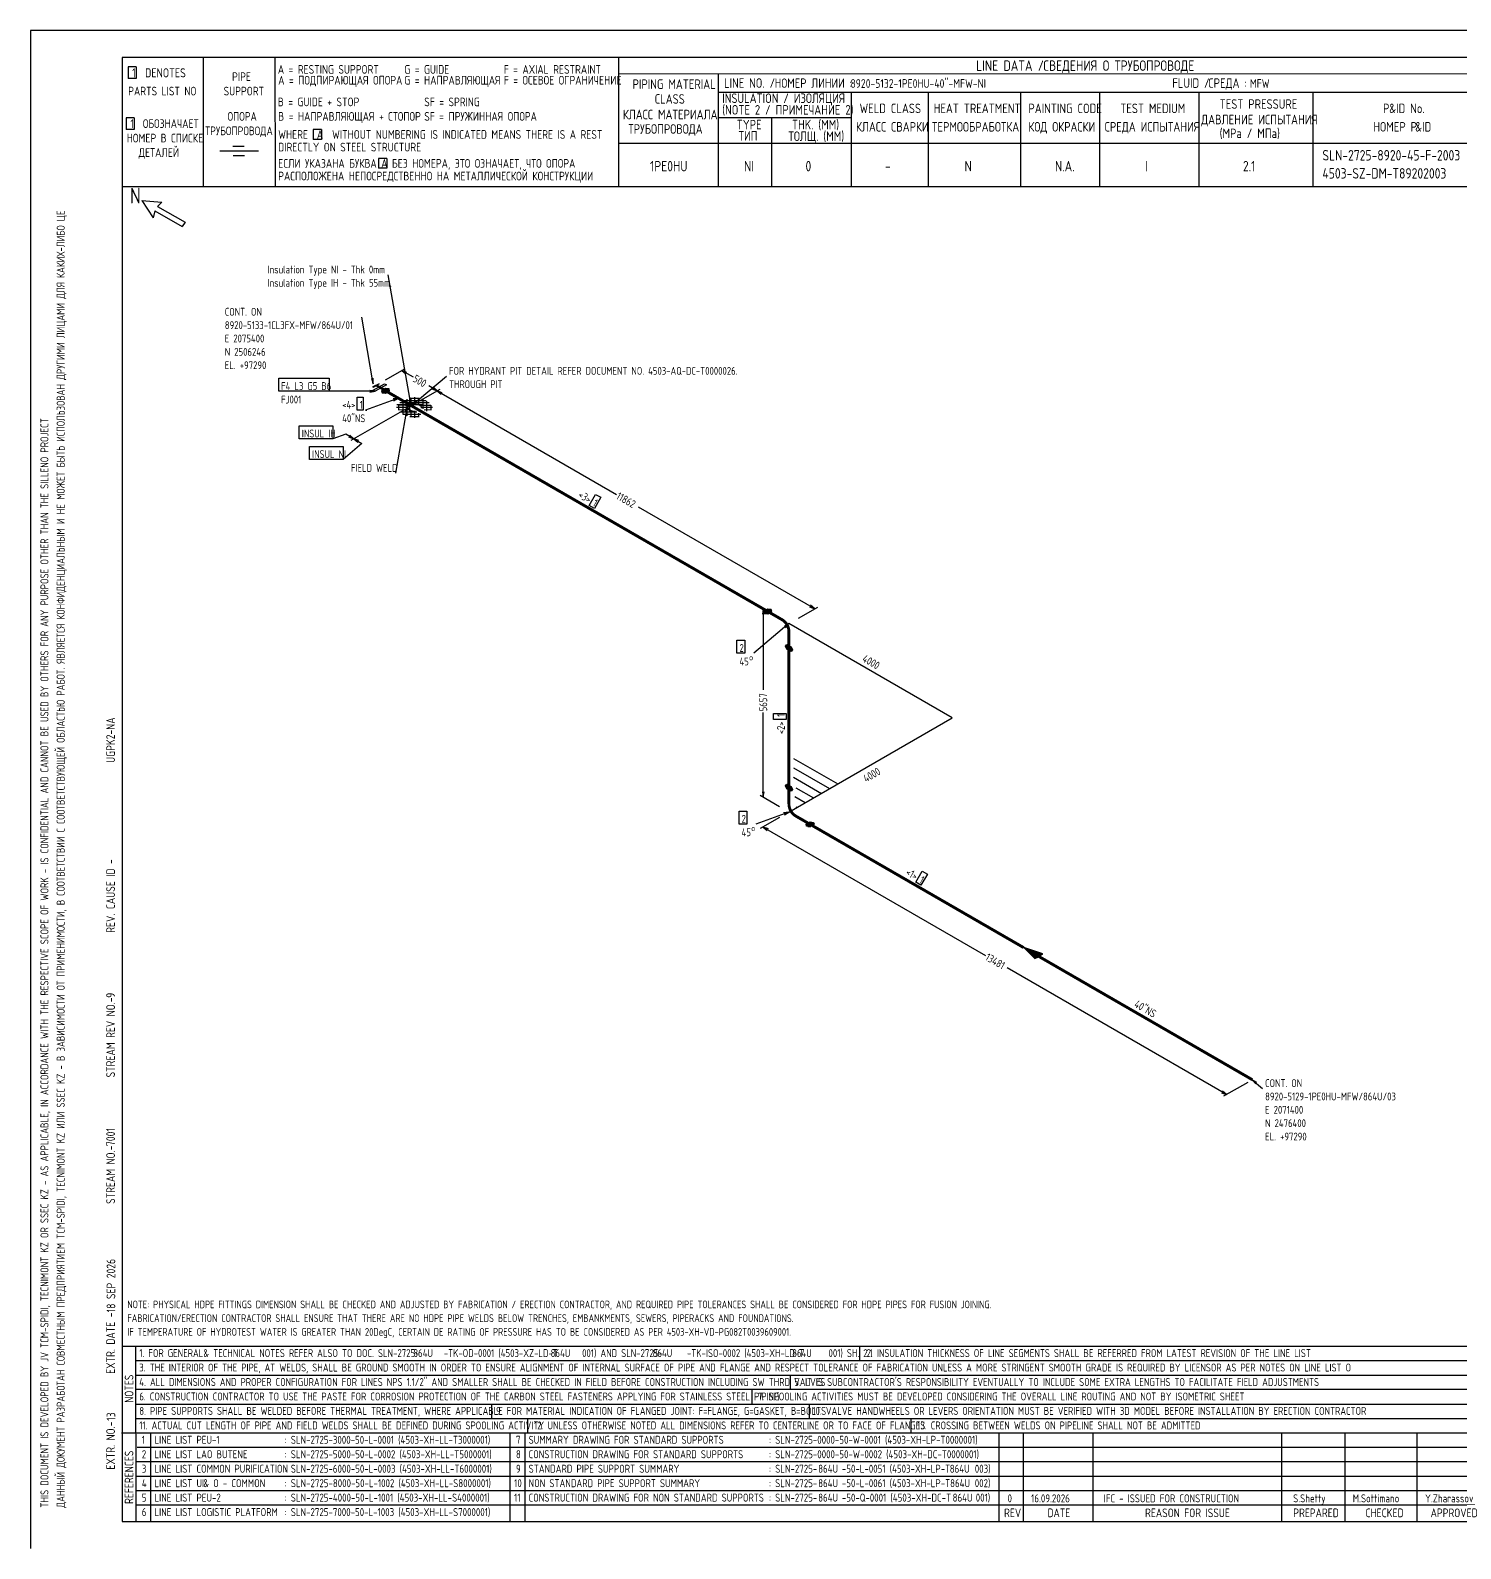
# Model space of a CAD drawing. Extents: x -1005 to 594, y -998 to 420.
# Drawn here: x 0 to 395.7, y 0 to 420 of the extents above; entities that cross this region are included whole.
import ezdxf

# ---------------------------------------------------------------- set-up
doc = ezdxf.new("R2010")
doc.units = 0
doc.styles.add('TTFN17', font='GOST type A')

msp = doc.modelspace()

# ---------------------------------------------------------------- linework, layer by layer
at = {"layer": 'GT_1', "flags": 128}
for points in [[(0, 420), (0, 0)], [(594, 420), (0, 420)], [(589.1, 412.5), (25.4, 412.5)], [(25.4, 412.5), (25.4, 7.5)], [(47.8, 412.5), (47.8, 376.7)], [(67.6, 412.5), (67.7, 376.7)], [(162.7, 412.5), (162.7, 376.7)], [(29.3, 409.9), (27.1, 409.9)], [(27.1, 409.9), (27.1, 406.7)], [(29.3, 409.9), (29.3, 406.7)], [(589.1, 408), (162.7, 407.9)], [(190.3, 407.8), (190.3, 376.7)], [(29.3, 406.7), (27.1, 406.7)], [(190.3, 402.9), (402.7, 402.9)], [(227.1, 402.9), (227.1, 376.7)], [(248.4, 402.9), (248.4, 376.8)], [(273.9, 402.9), (273.9, 376.7)], [(295.8, 402.9), (295.8, 376.7)], [(323.2, 402.9), (323.2, 376.7)], [(354.8, 402.9), (354.8, 376.8)], [(28.7, 395.8), (26.5, 395.8)], [(26.5, 395.8), (26.5, 392.6)], [(28.7, 395.8), (28.7, 392.6)], [(227.1, 395.8), (190.3, 395.8)], [(205, 395.8), (205, 376.7)], [(28.7, 392.6), (26.5, 392.6)], [(80.5, 392.6), (78.2, 392.6)], [(78.2, 392.6), (78.2, 389.8)], [(80.5, 392.6), (80.5, 389.8)], [(63.1, 386.6), (52.4, 386.6)], [(59.1, 387.9), (56, 387.9)], [(80.5, 389.8), (78.2, 389.8)], [(230.2, 388.7), (162.7, 388.7)], [(402.7, 388.7), (226.9, 388.7)], [(59.2, 385.3), (56.1, 385.3)], [(98.6, 384.6), (96.3, 384.6)], [(96.3, 384.6), (96.3, 381.9)], [(98.6, 384.6), (98.6, 381.9)], [(98.6, 381.9), (96.3, 381.9)], [(402.7, 376.7), (25.4, 376.7)], [(30.8, 372.9), (34, 368.1)], [(30.8, 372.9), (36.4, 372.5)], [(34.4, 370.1), (34, 368.1)], [(34.4, 370.1), (42, 365.7)], [(36.4, 372.5), (35.2, 371.3)], [(35.2, 371.3), (42.8, 366.9)], [(42.8, 366.9), (42, 365.7)], [(105.375, 316.175), (99, 352.4)], [(94.875, 322.25), (91.65, 340.7)], [(68.7, 323.75), (82.65, 323.75), (82.65, 320.15), (68.7, 320.15), (68.7, 323.75)], [(94.35, 323.675), (94.875, 322.25), (94.875, 323.75)], [(98.25, 323.3), (103.575, 326.375)], [(104.175, 325.4), (102.75, 325.925), (103.875, 324.95)], [(102.75, 325.925), (105.9, 324.125)], [(105.375, 316.175), (115.125, 324.35)], [(95.4, 320.15), (82.65, 320.15)], [(93.9, 319.925), (95.4, 320.15), (93.9, 320.375)], [(94.725, 321.35), (94.875, 321.275), (96.375, 322.25), (96.525, 322.175), (94.725, 321.35), (96.375, 322.25)], [(96.9, 321.05), (95.4, 320.15), (94.8, 320.45), (97.95, 322.25), (98.475, 321.95), (96.9, 321.05)], [(96.525, 322.175), (94.875, 321.275)], [(98.1, 320.225), (95.475, 321.725)], [(95.625, 321.8), (98.25, 320.3)], [(95.775, 321.95), (98.475, 320.45)], [(97.125, 320.3), (97.275, 319.775), (98.25, 319.625), (99.375, 320.3), (99.225, 320.825), (98.25, 320.975), (97.125, 320.3)], [(97.154, 320.2), (99.208, 320.2)], [(97.211, 320), (98.875, 320)], [(97.268, 319.8), (98.542, 319.8)], [(97.292, 320.4), (99.346, 320.4)], [(97.625, 320.6), (99.289, 320.6)], [(97.958, 320.8), (99.232, 320.8)], [(108, 317.675), (113.325, 320.75)], [(108, 317.675), (113.325, 320.75)], [(112.5, 320.3), (110.25, 321.65)], [(111.075, 320.825), (112.5, 320.3), (111.375, 321.275)], [(113.925, 319.775), (112.5, 320.3), (113.625, 319.325)], [(112.5, 320.3), (162.15, 291.65)], [(104.1, 315.425), (88.65, 306.575)], [(104.1, 315.425), (88.65, 306.575)], [(90.375, 318.5), (92.1, 318.5), (92.1, 314.975), (90.375, 314.975), (90.375, 318.5)], [(101.85, 318.275), (92.7, 314.975), (93.075, 314.975)], [(100.575, 317.525), (101.85, 318.275), (100.35, 318.05)], [(104.25, 315.95), (101.025, 297.5)], [(104.475, 315.65), (101.325, 315.65)], [(108.675, 316.4), (101.4, 316.4)], [(101.85, 316.4), (101.85, 314.9)], [(104.85, 316.325), (101.85, 316.25)], [(104.85, 314.975), (101.925, 315.05)], [(110.325, 316.925), (102.225, 316.925)], [(103.05, 317.525), (103.05, 313.775)], [(109.5, 317.525), (103.125, 317.525)], [(104.25, 314.45), (104.25, 315.95), (103.725, 314.525)], [(104.625, 315.725), (103.95, 316.175), (104.25, 316.775), (105.375, 317), (106.125, 316.625), (105.75, 315.95), (104.625, 315.725)], [(103.962, 316.2), (105.889, 316.2)], [(104.062, 316.4), (106, 316.4)], [(104.1, 317.975), (104.1, 313.325)], [(104.162, 316.6), (106.111, 316.6)], [(104.213, 316), (105.778, 316)], [(104.375, 316.8), (105.775, 316.8)], [(106.575, 314.6), (106.575, 314.6), (106.05, 314.6), (105.45, 314.75), (105.075, 314.975), (104.7, 315.2), (104.55, 315.5), (104.55, 315.875), (104.625, 316.175), (105, 316.4), (105.525, 316.625), (106.05, 316.7), (106.65, 316.7), (107.1, 316.55), (107.55, 316.4), (108, 316.175), (108.15, 315.875), (108.15, 315.5)], [(104.85, 317.6), (105.375, 316.175), (105.375, 317.675)], [(105, 314.3), (105, 318.5)], [(107.55, 318.2), (105, 318.2)], [(105.225, 318.2), (105.225, 316.55)], [(106.35, 317.3), (105.375, 316.175), (106.65, 316.925)], [(106.275, 318.5), (106.275, 316.7)], [(107.4, 318.2), (107.4, 316.475)], [(110.775, 316.25), (107.775, 316.25)], [(111.225, 315.65), (108.075, 315.65)], [(108.525, 317.975), (108.525, 315.275)], [(110.775, 315.05), (108.975, 314.975)], [(109.575, 317.45), (109.575, 314.675)], [(110.775, 316.325), (110.775, 314.975)], [(106.95, 314.375), (102.225, 314.375)], [(108, 313.775), (103.125, 313.775)], [(107.55, 313.1), (105, 313.1)], [(105.225, 314.75), (105.225, 313.1)], [(106.275, 314.6), (106.275, 312.8)], [(107.4, 314.15), (107.4, 313.1)], [(74.4, 310.625), (83.7, 310.625), (83.7, 307.025), (74.4, 307.025), (74.4, 310.625)], [(87.225, 308.3), (83.7, 307.025)], [(89.475, 307.025), (87.225, 308.3)], [(88.05, 307.55), (89.475, 307.025), (88.35, 308)], [(90.9, 306.5), (89.475, 307.025), (90.6, 306.05)], [(89.475, 307.025), (91.725, 305.675)], [(77.25, 304.925), (86.55, 304.925), (86.55, 301.325), (77.25, 301.325), (77.25, 304.925)], [(91.725, 305.675), (86.55, 301.325)], [(156.375, 291.65), (157.8, 290.825), (156.075, 287.75), (154.575, 288.575), (156.375, 291.65)], [(216.975, 260), (168.225, 288.125)], [(207.225, 257.375), (201.9, 260.45)], [(212.475, 257.375), (217.8, 260.45)], [(215.55, 260.525), (216.975, 260), (215.85, 260.975)], [(202.95, 258.5), (202.725, 260), (202.5, 258.5)], [(202.725, 260), (202.725, 237.575)], [(202.875, 259.25), (203.025, 258.725), (204, 258.575), (205.125, 259.25), (204.975, 259.775), (204, 259.925), (202.875, 259.25)], [(202.889, 259.2), (205.042, 259.2)], [(202.946, 259), (204.708, 259)], [(203.004, 258.8), (204.375, 258.8)], [(203.125, 259.4), (205.082, 259.4)], [(203.458, 259.6), (205.025, 259.6)], [(203.792, 259.8), (204.813, 259.8)], [(209.85, 255.875), (200.1, 247.7)], [(208.875, 254.75), (209.85, 255.875), (208.575, 255.125)], [(255, 229.85), (209.85, 255.875)], [(195.45, 251.3), (197.625, 251.3), (197.625, 247.7), (195.45, 247.7), (195.45, 251.3)], [(210.45, 249.425), (210.825, 248.6), (210.45, 248.15), (209.25, 248.825), (208.875, 249.65), (209.25, 250.1), (210.45, 249.425)], [(208.898, 249.6), (210.139, 249.6)], [(208.989, 249.4), (210.461, 249.4)], [(209, 249.8), (209.783, 249.8)], [(209.08, 249.2), (210.552, 249.2)], [(209.17, 249), (210.643, 249)], [(209.294, 248.8), (210.734, 248.8)], [(209.65, 248.6), (210.825, 248.6)], [(210.006, 248.4), (210.658, 248.4)], [(202.725, 207.875), (202.725, 231.275)], [(205.575, 229.4), (205.575, 231.05), (209.1, 231.05), (209.1, 229.4), (205.575, 229.4)], [(209.85, 203.75), (255, 229.85)], [(211.125, 218.6), (223.35, 211.55)], [(211.125, 215.975), (221.1, 210.275)], [(210.45, 210.8), (210.825, 209.975), (210.45, 209.525), (209.25, 210.2), (208.875, 211.025), (209.25, 211.475), (210.45, 210.8)], [(208.886, 211), (210.094, 211)], [(208.977, 210.8), (210.45, 210.8)], [(209.021, 211.2), (209.739, 211.2)], [(209.068, 210.6), (210.541, 210.6)], [(209.159, 210.4), (210.632, 210.4)], [(209.25, 210.2), (210.723, 210.2)], [(209.606, 210), (210.814, 210)], [(211.125, 213.425), (218.85, 208.925)], [(211.8, 210.425), (216.6, 207.65)], [(207.225, 205.25), (201.9, 208.325)], [(202.5, 209.375), (202.725, 207.875), (202.95, 209.375)], [(209.961, 209.8), (210.679, 209.8)], [(211.5, 208.025), (214.35, 206.375)], [(196.05, 204.05), (198.225, 204.05), (198.225, 200.45), (196.05, 200.45), (196.05, 204.05)], [(209.85, 203.75), (200.7, 200.45)], [(207.225, 202.25), (201.9, 199.175)], [(208.575, 203), (209.85, 203.75), (208.35, 203.525)], [(211.8, 205.25), (212.1, 205.025)], [(204.15, 199.1), (202.725, 199.625), (203.85, 198.65)], [(202.725, 199.625), (264.225, 164.075)], [(215.7, 201.05), (216.675, 200.9), (216.825, 200.375), (215.7, 199.7), (214.725, 199.85), (214.575, 200.375), (215.7, 201.05)], [(214.617, 200.4), (216.818, 200.4)], [(214.625, 200.2), (216.533, 200.2)], [(214.682, 200), (216.2, 200)], [(214.95, 200.6), (216.761, 200.6)], [(215.05, 199.8), (215.867, 199.8)], [(215.283, 200.8), (216.704, 200.8)], [(246.675, 187.4), (248.175, 186.575), (246.375, 183.5), (244.95, 184.4), (246.675, 187.4)], [(278.925, 163.85), (280.125, 164.525), (274.8, 166.25), (277.875, 163.25), (279.975, 164.45), (275.175, 166.025), (277.95, 163.325), (279.825, 164.375), (275.625, 165.8), (278.1, 163.4), (279.675, 164.3), (276, 165.5), (278.25, 163.475), (279.525, 164.15), (276.375, 165.35), (278.4, 163.55), (279.375, 164.075), (276.825, 165.05), (278.55, 163.625), (279.225, 164), (277.125, 164.9), (278.7, 163.7), (279.075, 163.925), (277.575, 164.6), (278.85, 163.775), (278.925, 163.85), (274.8, 166.25)], [(330.9, 125.6), (270.225, 160.625)], [(329.475, 126.125), (330.9, 125.6), (329.775, 126.575)], [(336.75, 128.975), (330.075, 125.15)], [(339.3, 128.975), (338.025, 129.725), (339, 128.6)], [(338.025, 129.725), (340.875, 127.325)], [(25.3, 56), (402.7, 56)], [(29.1, 56), (29.2, 7.5)], [(229.4, 56), (229.4, 52)], [(29.1, 52), (402.7, 52)], [(29.1, 48), (402.7, 48)], [(210.2, 48), (210.2, 44)], [(402.7, 44), (29.1, 44)], [(199.6, 44), (199.6, 40)], [(29.2, 40), (402.7, 40)], [(127.6, 40), (127.6, 36)], [(215.4, 40), (215.4, 36)], [(29.1, 36), (402.7, 36)], [(137.5, 36), (137.5, 32)], [(243.6, 36), (243.6, 32)], [(25.2, 32), (402.7, 32)], [(33.2, 32), (33.2, 7.6)], [(132.6, 32), (132.6, 7.6)], [(136.8, 32), (136.8, 7.6)], [(267.9, 32), (267.9, 7.5)], [(274.6, 32), (274.6, 7.5)], [(293.9, 32), (293.9, 7.5)], [(346.1, 32), (346.1, 7.5)], [(363.6, 32), (363.6, 7.5)], [(383.5, 32), (383.5, 7.5)], [(402.7, 28), (29.5, 28)], [(402.7, 24), (29.1, 24)], [(402.7, 20), (29.1, 20)], [(402.7, 16), (29.1, 16)], [(402.7, 12), (29.2, 12)], [(25.4, 7.5), (589.1, 7.5)], [(0, 0), (0, 0)]]:
    msp.add_lwpolyline(points, dxfattribs=at)
at = {"layer": 'GT_1', "const_width": 0.8, "flags": 128}
for points in [[(105.375, 316.175), (98.25, 320.3)], [(204, 259.25), (105.375, 316.175)], [(207.9, 257), (204, 259.25)], [(209.85, 249.125), (209.85, 253.625)], [(209.85, 210.5), (209.85, 249.125)], [(209.85, 206), (209.85, 210.5)], [(215.7, 200.375), (211.8, 202.625)], [(274.8, 166.25), (215.7, 200.375)], [(338.025, 129.725), (278.925, 163.85)]]:
    msp.add_lwpolyline(points, dxfattribs=at)
for points in [[(209.85, 253.625, 0.268126), (207.9, 257)], [(211.8, 202.625, -0.267786), (209.85, 206)]]:
    msp.add_lwpolyline(points, format="xyb", dxfattribs=at)

# ---------------------------------------------------------------- texts
at = {"layer": 'GT_1', "style": 'TTFN17'}
for s, height, p in [('LINE DATA /', 2.8875, (261.633, 408.8)), ('СВЕДЕНИЯ О ТРУБОПРОВОДЕ', 2.8875, (280.233, 408.8)), (' 1  DENOTES', 2.5025, (26.875, 407)), (' PIPE', 2.4062, (54.561, 406)), ('A = RESTING SUPPORT', 2.40625, (68.461, 408)), ('A = ПОДПИРАЮЩАЯ ОПОРА', 2.40625, (68.561, 405)), ('G = GUIDE', 2.4062, (103.461, 408)), ('G = НАПРАВЛЯЮЩАЯ', 2.40625, (103.461, 405)), ('F = AXIAL RESTRAINT', 2.40625, (130.961, 408)), ('F = ОСЕВОЕ ОГРАНИЧЕНИЕ', 2.40625, (130.961, 405)), ('PARTS LIST NO', 2.40625, (27.061, 402)), ('SUPPORT', 2.4062, (53.461, 402)), ('PIPING MATERIAL', 2.64687, (166.597, 403.8)), ('LINE NO. /', 2.6469, (191.897, 404.1)), ('НОМЕР ЛИНИИ :', 2.59875, (205.89, 404.1)), ('8920-5132-1PE0HU-40"-MFW-NI', 2.40625, (226.861, 404.1)), ('FLUID /', 2.6469, (315.897, 404.1)), ('СРЕДА :', 2.6469, (325.897, 404.1)), ('MFW', 2.4062, (337.361, 404.1)), ('B = GUIDE + STOP', 2.40625, (68.461, 399)), ('SF = SPRING', 2.40625, (108.961, 399)), ('CLASS', 2.6469, (172.697, 399.7)), ('(NOTE 2 / ПРИМЕЧАНИЕ 2)', 2.64687, (191.397, 396.7)), ('INSULATION / ИЗОЛЯЦИЯ', 2.64687, (191.397, 399.9)), ('WELD CLASS', 2.6469, (229.397, 397.1)), ('HEAT TREATMENT', 2.64687, (249.897, 397.1)), ('PAINTING CODE', 2.64687, (276.097, 397.1)), ('TEST MEDIUM', 2.64687, (301.497, 397.1)), ('TEST PRESSURE', 2.64687, (328.997, 398.3)), ('P', 2.647, (374.197, 397.1)), ('&ID No.', 2.6469, (375.908, 397.1)), (' 1  ОБОЗНАЧАЕТ', 2.40625, (26.461, 393)), ('ОПОРА', 2.4062, (54.561, 395)), ('B = НАПРАВЛЯЮЩАЯ + СТОПОР', 2.40625, (68.561, 395)), ('SF = ПРУЖИННАЯ ОПОРА', 2.40625, (108.961, 395)), ('КЛАСС МАТЕРИАЛА', 2.64687, (163.897, 395.4)), ('TYPE', 2.6469, (195.397, 392.6)), ('THK. (MM)', 2.6469, (210.697, 392.6)), ('ДАВЛЕНИЕ ИСПЫТАНИЯ', 2.64687, (323.897, 394)), ('НОМЕР В СПИСКЕ', 2.40625, (26.661, 389)), ('ТРУБОПРОВОДА', 2.40625, (48.361, 391)), ('WHERE  A  WITHOUT NUMBERING IS INDICATED MEANS THERE IS A REST', 2.40625, (68.561, 390)), ('ТРУБОПРОВОДА', 2.64687, (165.397, 391.4)), ('ТИП', 2.6469, (195.897, 389.5)), ('ТОЛЩ. (ММ)', 2.6469, (209.697, 389.4)), ('КЛАСС СВАРКИ', 2.64687, (228.397, 392)), ('ТЕРМООБРАБОТКА', 2.64687, (249.397, 392)), ('КОД ОКРАСКИ', 2.64687, (276.097, 392)), ('СРЕДА ИСПЫТАНИЯ', 2.64687, (297.197, 392)), ('(MPa / МПа)', 2.64687, (328.997, 390.2)), ('НОМЕР P', 2.6469, (371.497, 392)), ('&ID', 2.6469, (383.097, 392)), ('ДЕТАЛЕЙ', 2.4062, (29.961, 385)), ('DIRECTLY ON STEEL STRUCTURE', 2.40625, (68.561, 386.5)), ('SLN-2725-8920-45-F-2003', 2.8875, (357.433, 384)), ('ЕСЛИ УКАЗАНА БУКВА A БЕЗ НОМЕРА, ЭТО ОЗНАЧАЕТ, ЧТО ОПОРА', 2.40625, (68.561, 382)), ('1PE0HU', 2.8875, (171.433, 381)), ('NI', 2.8875, (197.433, 381)), ('0', 2.888, (214.433, 381)), ('-', 2.888, (236.433, 381)), ('N', 2.888, (258.433, 381)), ('N.A.', 2.8875, (283.433, 381)), ('I', 2.888, (308.433, 381)), ('2.1', 2.8875, (335.433, 381)), ('РАСПОЛОЖЕНА НЕПОСРЕДСТВЕННО НА МЕТАЛЛИЧЕСКОЙ КОНСТРУКЦИИ', 2.40625, (68.561, 378.5)), ('4503-SZ-DM-T89202003', 2.8875, (357.433, 379)), ('N', 4.331, (27.55, 372.1)), ('Insulation Type NI - Thk 0mm', 2.16562, (65.647, 352.775)), ('Insulation Type IH - Thk 55mm.', 2.16562, (65.647, 349.078)), ('CONT. ON', 2.1656, (53.785, 341.075)), ('8920-5133-1CL3FX-MFW/864U/01', 2.16562, (53.785, 337.378)), ('E 2075400', 2.1656, (53.785, 333.68)), ('N 2506246', 2.1656, (53.785, 329.983)), ('EL. +97290', 2.1656, (53.785, 326.285)), ('FOR HYDRANT PIT DETAIL REFER DOCUMENT NO. 4503-AQ-DC-T0000026.', 2.16562, (115.825, 324.725)), ('F4 L3 G5 B6', 2.16562, (69.373, 320.525)), ('THROUGH PIT', 2.16562, (115.825, 321.028)), ('FJ001', 2.1656, (69.373, 316.775)), ('<4>', 2.1656, (86.272, 315.35)), ('1', 2.166, (91.097, 315.35)), ('40"NS', 2.1656, (86.272, 311.6)), ('INSUL IH', 2.1656, (75.094, 307.4)), ('INSUL NI', 2.1656, (77.944, 301.7)), ('FIELD WELD', 2.1656, (88.682, 297.875)), ('2', 2.166, (196.159, 248.075)), ('45', 2.1656, (196.159, 244.325)), ('o', 1.624, (198.805, 245.731)), ('2', 2.166, (196.759, 200.825)), ('45', 2.1656, (196.759, 197.075)), ('o', 1.624, (199.405, 198.481)), ('CONT. ON', 2.1656, (341.575, 127.7)), ('8920-5129-1PE0HU-MFW/864U/03', 2.16562, (341.575, 124.003)), ('E 2071400', 2.1656, (341.575, 120.305)), ('N 2476400', 2.1656, (341.575, 116.608)), ('EL. +97290', 2.1656, (341.575, 112.91)), ('NOTE: PHYSICAL HDPE FITTINGS DIMENSION SHALL BE CHECKED AND ADJUSTED BY FABRICATION / ERECTION CONTRACTOR, AND REQUIRED PIPE TOLERANCES SHALL BE CONSIDERED FOR HDPE PIPES FOR FUSION JOINING.', 2.1175, (26.818, 66.5)), ('FABRICATION/ERECTION CONTRACTOR SHALL ENSURE THAT THERE ARE NO HDPE PIPE WELDS BELOW TRENCHES, EMBANKMENTS, SEWERS, PIPERACKS AND FOUNDATIONS.', 2.1175, (26.818, 62.7)), ('IF TEMPERATURE OF HYDROTEST WATER IS GREATER THAN 20DegC, CERTAIN DE RATING OF PRESSURE HAS TO BE CONSIDERED AS PER 4503-XH-VD-PG082T0039609001.', 2.1175, (26.818, 58.9)), ('1. FOR GENERAL', 2.18487, (30.128, 53)), ('& TECHNICAL NOTES REFER ALSO TO DOC. SLN-2725-      -TK-OD-0001 (4503-XZ-LD-T      001) AND SLN-2725-      -TK-ISO-0002 (4503-XH-LD-T      001) SH. 2.1', 2.18487, (47.868, 53)), ('864U', 2.1849, (105.928, 53)), ('864U', 2.1849, (143.928, 53)), ('864U', 2.1849, (172.128, 53)), ('864U', 2.1849, (210.728, 53)), ('2. INSULATION THICKNESS OF LINE SEGMENTS SHALL BE REFERRED FROM LATEST REVISION OF THE LINE LIST', 2.18487, (231.328, 53)), ('3. THE INTERIOR OF THE PIPE, AT WELDS, SHALL BE GROUND SMOOTH IN ORDER TO ENSURE ALIGNMENT OF INTERNAL SURFACE OF PIPE AND FLANGE AND RESPECT TOLERANCE OF FABRICATION UNLESS A MORE STRINGENT SMOOTH GRADE IS REQUIRED BY LICENSOR AS PER NOTES ON LINE LIST O', 2.18487, (30.128, 49)), ('4. ALL DIMENSIONS AND PROPER CONFIGURATION FOR LINES NPS 1.1/2" AND SMALLER SHALL BE CHECKED IN FIELD BEFORE CONSTRUCTION INCLUDING SW THRD VALVES', 2.18487, (30.128, 45)), ("5. IT IS SUBCONTRACTOR'S RESPONSIBILITY EVENTUALLY TO INCLUDE SOME EXTRA LENGTHS TO FACILITATE FIELD ADJUSTMENTS", 2.18487, (211.328, 45)), ('6. CONSTRUCTION CONTRACTOR TO USE THE PASTE FOR CORROSION PROTECTION OF THE CARBON STEEL FASTENERS APPLYING FOR STAINLESS STEEL PIPING', 2.18487, (30.128, 41)), ('7. SPOOLING ACTIVITIES MUST BE DEVELOPED CONSIDERING THE OVERALL LINE ROUTING AND NOT BY ISOMETRIC SHEET', 2.18487, (201.328, 41)), ('8. PIPE SUPPORTS SHALL BE WELDED BEFORE THERMAL TREATMENT, WHERE APPLICABLE', 2.18487, (30.128, 37)), ('9. FOR MATERIAL INDICATION OF FLANGED JOINT: F=FLANGE, G=GASKET, B=BOLTS', 2.18487, (128.828, 37)), ('10. VALVE HANDWHEELS OR LEVERS ORIENTATION MUST BE VERIFIED WITH 3D MODEL BEFORE INSTALLATION BY ERECTION CONTRACTOR', 2.18487, (216.328, 37)), ('11. ACTUAL CUT LENGTH OF PIPE AND FIELD WELDS SHALL BE DEFINED DURING SPOOLING ACTIVITY', 2.18487, (30.128, 33)), ('12. UNLESS OTHERWISE NOTED ALL DIMENSIONS REFER TO CENTERLINE OR TO FACE OF FLANGES', 2.18487, (139.328, 33)), ('13. CROSSING BETWEEN WELDS ON PIPELINE SHALL NOT BE ADMITTED', 2.18487, (245.328, 33)), ('1', 2.214, (30.832, 29)), ('LINE LIST PEU-1', 2.21375, (34.332, 29)), (': SLN-2725-3000-50-L-0001 (4503-XH-LL-T3000001)', 2.21375, (70.332, 29)), ('7', 2.214, (134.332, 29)), ('SUMMARY DRAWING FOR STANDARD SUPPORTS', 2.21375, (137.832, 29)), (': SLN-2725-0000-50-W-0001 (4503-XH-LP-T0000001)', 2.21375, (204.332, 29)), ('2', 2.214, (30.832, 25)), ('LINE LIST LAO BUTENE', 2.21375, (34.332, 25)), (': SLN-2725-5000-50-L-0002 (4503-XH-LL-T5000001)', 2.21375, (70.332, 25)), ('8', 2.214, (134.332, 25)), ('CONSTRUCTION DRAWING FOR STANDARD SUPPORTS', 2.21375, (137.832, 25)), (': SLN-2725-0000-50-W-0002 (4503-XH-DC-T0000001)', 2.21375, (204.332, 25)), ('3', 2.214, (30.832, 21)), ('LINE LIST COMMON PURIFICATION', 2.21375, (34.332, 21)), (': SLN-2725-6000-50-L-0003 (4503-XH-LL-T6000001)', 2.21375, (70.332, 21)), ('9', 2.214, (134.332, 21)), ('STANDARD PIPE SUPPORT SUMMARY', 2.21375, (137.832, 21)), (': SLN-2725-      -50-L-0051 (4503-XH-LP-T      003)', 2.21375, (204.332, 21)), ('864U', 2.2138, (217.932, 21)), ('864U', 2.2138, (254.332, 21)), ('4', 2.214, (30.832, 17)), ('LINE LIST UI', 2.21375, (34.332, 17)), ('& O - COMMON', 2.21375, (47.849, 17)), (': SLN-2725-8000-50-L-1002 (4503-XH-LL-S8000001)', 2.21375, (70.332, 17)), ('10', 2.2138, (133.832, 17)), ('NON STANDARD PIPE SUPPORT SUMMARY', 2.21375, (137.832, 17)), (': SLN-2725-      -50-L-0061 (4503-XH-LP-T      002)', 2.21375, (204.332, 17)), ('864U', 2.2138, (217.932, 17)), ('864U', 2.2138, (254.432, 17)), ('5', 2.214, (30.832, 13)), ('LINE LIST PEU-2', 2.21375, (34.332, 13)), (': SLN-2725-4000-50-L-1001 (4503-XH-LL-S4000001)', 2.21375, (70.332, 13)), ('11', 2.2138, (133.832, 13)), ('CONSTRUCTION DRAWING FOR NON STANDARD SUPPORTS', 2.21375, (137.832, 13)), (': SLN-2725-      -50-Q-0001 (4503-XH-DC-T      001)', 2.21375, (204.332, 13)), ('864U', 2.2138, (217.932, 13)), ('864U', 2.2138, (255.132, 13)), ('0', 2.214, (270.332, 12.8)), ('16.09.2026', 2.2138, (276.832, 12.8)), ('IFC - ISSUED FOR CONSTRUCTION', 2.21375, (296.932, 12.8)), ('S.Shetty', 2.2138, (349.332, 12.8)), ('M.Sottimano', 2.21375, (365.832, 12.8)), ('Y.Zharassov', 2.21375, (385.832, 12.8)), ('6', 2.214, (30.832, 9)), ('LINE LIST LOGISTIC PLATFORM', 2.21375, (34.332, 9)), (': SLN-2725-7000-50-L-1003 (4503-XH-LL-S7000001)', 2.21375, (70.332, 9)), ('REV', 2.4062, (269.361, 8.7)), ('DATE', 2.4062, (281.361, 8.7)), ('REASON FOR ISSUE', 2.40625, (308.361, 8.7)), ('PREPARED', 2.4062, (349.361, 8.7)), ('CHECKED', 2.4062, (369.361, 8.7)), ('APPROVED', 2.4062, (387.361, 8.7))]:
    msp.add_text(s, height=height, dxfattribs=at).set_placement(p)
for s, height, rotation, p in [('ДАННЫЙ ДОКУМЕНТ РАЗРАБОТАН СОВМЕСТНЫМ ПРЕДПРИЯТИЕМ TCM-SPIDI, TECNIMONT KZ ИЛИ SSEC KZ - В ЗАВИСИМОСТИ ОТ ПРИМЕНИМОСТИ, В СООТВЕТСТВИИ С СООТВЕТСТВУЮЩЕЙ ОБЛАСТЬЮ РАБОТ. ЯВЛЯЕТСЯ КОНФИДЕНЦИАЛЬНЫМ И НЕ МОЖЕТ БЫТЬ ИСПОЛЬЗОВАН ДРУГИМИ ЛИЦАМИ ДЛЯ КАКИХ-ЛИБО ЦЕ', 2.21375, 90, (9.5, 11.332)), ('500', 2.1656, -30, (105.612, 322.987)), ('THIS DOCUMENT IS DEVELOPED BY JV TCM-SPIDI, TECNIMONT KZ OR SSEC KZ - AS APPLICABLE, IN ACCORDANCE WITH THE RESPECTIVE SCOPE OF WORK - IS CONFIDENTIAL AND CANNOT BE USED BY OTHERS FOR ANY PURPOSE OTHER THAN THE SILLENO PROJECT', 2.21375, 90, (5, 11.332)), ('<3>', 2.1656, -30, (151.318, 290.898)), ('1', 2.166, -30, (155.362, 288.563)), ('11862', 2.1656, -30, (161.848, 290.53)), ('4000', 2.1656, -30, (229.928, 245.565)), ('5657', 2.1656, 90, (203.83, 231.617)), ('UGPK2-NA', 2.4062, 90, (23.4, 217.361)), ('1', 2.166, 90, (208.725, 230.103)), ('<2>', 2.1656, 90, (208.725, 225.278)), ('4000', 2.1656, 30, (231.187, 211.879)), ('REV. CAUSE ID -', 2.40625, 90, (23.4, 170.361)), ('<1>', 2.1656, -30, (241.918, 186.498)), ('1', 2.166, -30, (245.693, 184.318)), ('13481', 2.1656, -30, (263.951, 162.954)), ('STREAM REV NO.-', 2.40625, 90, (23.4, 130.361)), ('9', 2.406, 90, (23.4, 152.361)), ('40"NS', 2.1656, -30, (305.143, 149.973)), ('7001', 2.4062, 90, (23.4, 111.361)), ('STREAM NO.-', 2.40625, 90, (23.4, 95.361)), ('18 SEP 2026', 2.40625, 90, (23.5, 65.361)), ('EXTR. DATE -', 2.40625, 90, (23.4, 48.361)), ('NOTES', 2.4062, 90, (28.5, 40.361)), ('EXTR. NO.-', 2.4062, 90, (23.4, 21.861)), ('13', 2.4062, 90, (23.5, 35.361)), ('REFERENCES', 2.4062, 90, (28.5, 12.361))]:
    msp.add_text(s, height=height, rotation=rotation, dxfattribs=at).set_placement(p)

doc.saveas('drawing.dxf')
